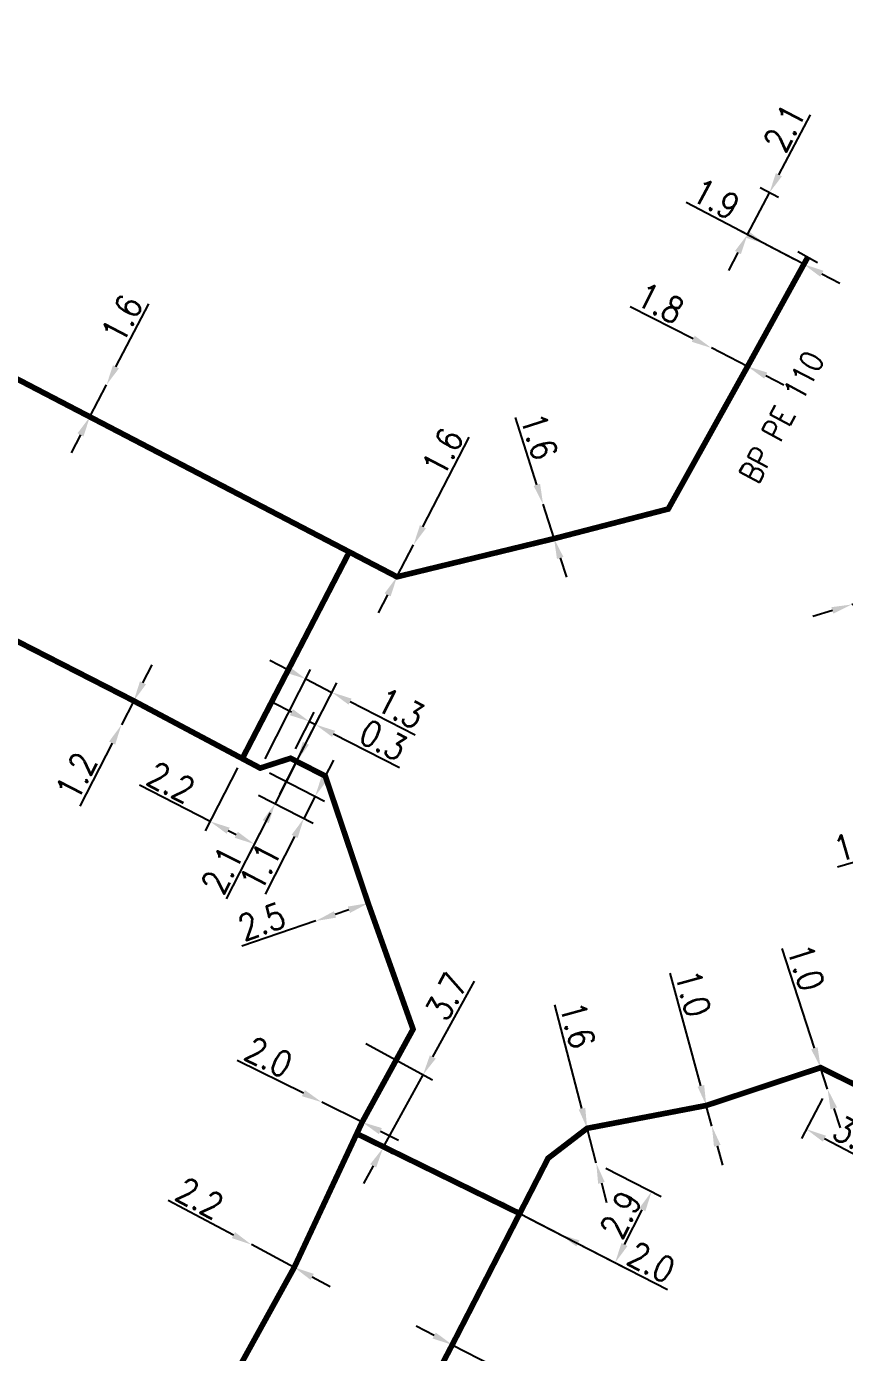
# Model space of a CAD drawing. Header units: millimetres. Extents: x 185000 to 186000, y 127990 to 129010.
# Drawn here: x 185575.7 to 185612, y 128663.9 to 128722.7 of the extents above; entities that cross this region are included whole.
import ezdxf
from ezdxf.enums import TextEntityAlignment as Align

# ---------------------------------------------------------------- set-up
doc = ezdxf.new("R2010")
doc.units = ezdxf.units.MM
doc.header["$PDMODE"] = 34
doc.linetypes.add('L_25_PE', pattern=[2000, 1000, 1000])
doc.layers.get('0').update_dxf_attribs({"linetype": 'CONTINUOUS'})
doc.layers.get('DEFPOINTS').update_dxf_attribs({"linetype": 'CONTINUOUS'})
doc.layers.add('L_150', color=1, linetype='CONTINUOUS')
doc.layers.add('L_340', color=7, linetype='CONTINUOUS')
doc.styles.get("Standard").update_dxf_attribs({"font": 'romans.shx', "width": 0.85})
doc.dimstyles.get("Standard").update_dxf_attribs({"dimtxt": 1.5, "dimasz": 1.2, "dimexe": 0.625, "dimexo": 0.625, "dimgap": 0.25, "dimtad": 1, "dimdec": 1, "dimzin": 0, "dimdsep": 46, "dimtxsty": 'Standard', "dimcen": -0.5, "dimadec": 0, "dimazin": 0, "dimtfac": 1, "dimtdec": 1, "dimtmove": 0, "dimatfit": 3, "dimfxl": 0, "dimtolj": 1, "dimtzin": 0, "dimarcsym": 0})

# ---------------------------------------------------------------- blocks, each defined once
blk = doc.blocks.new('*D950')
at = {"layer": 'DEFPOINTS', "color": 0, "linetype": 'Continuous', "transparency": 16777216}
for p in [(185611.236, 128675.558), (185615.783, 128675.902), (185610.302, 128673.778)]:
    blk.add_point(p, dxfattribs=at)
at = {"layer": 'L_150', "color": 0, "linetype": 'Continuous', "lineweight": -2, "transparency": 16777216}
for p, q in [((185611.018, 128675.143), (185610.084, 128673.363)), ((185615.565, 128675.487), (185613.507, 128671.566)), ((185612.928, 128672.399), (185611.098, 128673.359))]:
    blk.add_line(p, q, dxfattribs=at)
at = {"layer": 'L_150', "color": 0, "linetype": 'Continuous', "transparency": 16777216}
for points in [[(185611.168, 128673.492), (185611.029, 128673.227), (185610.302, 128673.778)], [(185612.998, 128672.532), (185612.858, 128672.266), (185613.725, 128671.981)]]:
    blk.add_solid(points, dxfattribs=at)
at = {"layer": 'L_150', "color": 0, "linetype": 'Continuous', "transparency": 16777216, "insert": (185612.529, 128673.455), "char_height": 1.125, "attachment_point": 5, "rotation": 332.30192}
blk.add_mtext('\\A1;3.9', dxfattribs=at)
blk = doc.blocks.new('*D952')
at = {"layer": 'DEFPOINTS', "color": 0, "linetype": 'Continuous', "transparency": 16777216}
for p in [(185617.296, 128687.02), (185617.296, 128687.02), (185615.566, 128686.521)]:
    blk.add_point(p, dxfattribs=at)
at = {"layer": 'L_150', "color": 0, "linetype": 'Continuous', "lineweight": -2, "transparency": 16777216}
for p, q in [((185618.161, 128687.269), (185619.025, 128687.518)), ((185617.296, 128687.02), (185615.566, 128686.521)), ((185614.701, 128686.272), (185611.682, 128685.403))]:
    blk.add_line(p, q, dxfattribs=at)
at = {"layer": 'L_150', "color": 0, "linetype": 'Continuous', "transparency": 16777216}
for points in [[(185618.119, 128687.413), (185618.202, 128687.125), (185617.296, 128687.02)], [(185614.66, 128686.416), (185614.743, 128686.128), (185615.566, 128686.521)]]:
    blk.add_solid(points, dxfattribs=at)
at = {"layer": 'L_150', "color": 0, "linetype": 'Continuous', "transparency": 16777216, "insert": (185612.552, 128686.434), "char_height": 1.125, "attachment_point": 5, "rotation": 16.06718}
blk.add_mtext('\\A1;1.8', dxfattribs=at)
blk = doc.blocks.new('*D953')
at = {"layer": 'DEFPOINTS', "color": 0, "linetype": 'Continuous', "transparency": 16777216}
for p in [(185614.031, 128697.566), (185614.031, 128697.566), (185612.31, 128697.04)]:
    blk.add_point(p, dxfattribs=at)
at = {"layer": 'L_150', "color": 0, "linetype": 'Continuous', "lineweight": -2, "transparency": 16777216}
for p, q in [((185614.892, 128697.829), (185617.897, 128698.747)), ((185612.31, 128697.04), (185614.031, 128697.566)), ((185611.449, 128696.777), (185610.588, 128696.514))]:
    blk.add_line(p, q, dxfattribs=at)
at = {"layer": 'L_150', "color": 0, "linetype": 'Continuous', "transparency": 16777216}
for points in [[(185614.848, 128697.972), (185614.936, 128697.685), (185614.031, 128697.566)], [(185611.405, 128696.92), (185611.493, 128696.633), (185612.31, 128697.04)]]:
    blk.add_solid(points, dxfattribs=at)
at = {"layer": 'L_150', "color": 0, "linetype": 'Continuous', "transparency": 16777216, "insert": (185616.606, 128699.137), "char_height": 1.125, "attachment_point": 5, "rotation": 16.99381}
blk.add_mtext('\\A1;1.8', dxfattribs=at)
blk = doc.blocks.new('*D962')
at = {"layer": 'DEFPOINTS', "color": 0, "linetype": 'Continuous', "transparency": 16777216}
for p in [(185610.929, 128676.51), (185611.236, 128675.558), (185611.236, 128675.558)]:
    blk.add_point(p, dxfattribs=at)
at = {"layer": 'L_150', "color": 0, "linetype": 'Continuous', "lineweight": -2, "transparency": 16777216}
for p, q in [((185610.653, 128677.367), (185609.225, 128681.794)), ((185611.236, 128675.558), (185610.929, 128676.51)), ((185611.513, 128674.702), (185611.789, 128673.845))]:
    blk.add_line(p, q, dxfattribs=at)
at = {"layer": 'L_150', "color": 0, "linetype": 'Continuous', "transparency": 16777216}
for points in [[(185610.796, 128677.413), (185610.51, 128677.321), (185610.929, 128676.51)], [(185611.655, 128674.748), (185611.37, 128674.656), (185611.236, 128675.558)]]:
    blk.add_solid(points, dxfattribs=at)
at = {"layer": 'L_150', "color": 0, "linetype": 'Continuous', "transparency": 16777216, "insert": (185610.283, 128680.958), "char_height": 1.125, "attachment_point": 5, "rotation": 287.87891}
blk.add_mtext('\\A1;1.0', dxfattribs=at)
blk = doc.blocks.new('*D963')
at = {"layer": 'DEFPOINTS', "color": 0, "linetype": 'Continuous', "transparency": 16777216}
for p in [(185605.861, 128674.832), (185606.112, 128673.915), (185606.112, 128673.915)]:
    blk.add_point(p, dxfattribs=at)
at = {"layer": 'L_150', "color": 0, "linetype": 'Continuous', "lineweight": -2, "transparency": 16777216}
for p, q in [((185605.623, 128675.7), (185604.258, 128680.69)), ((185606.112, 128673.915), (185605.861, 128674.832)), ((185606.349, 128673.047), (185606.587, 128672.179))]:
    blk.add_line(p, q, dxfattribs=at)
at = {"layer": 'L_150', "color": 0, "linetype": 'Continuous', "transparency": 16777216}
for points in [[(185605.768, 128675.739), (185605.479, 128675.66), (185605.861, 128674.832)], [(185606.494, 128673.087), (185606.204, 128673.008), (185606.112, 128673.915)]]:
    blk.add_solid(points, dxfattribs=at)
at = {"layer": 'L_150', "color": 0, "linetype": 'Continuous', "transparency": 16777216, "insert": (185605.278, 128679.806), "char_height": 1.125, "attachment_point": 5, "rotation": 285.29958}
blk.add_mtext('\\A1;1.0', dxfattribs=at)
blk = doc.blocks.new('*D964')
at = {"layer": 'DEFPOINTS', "color": 0, "linetype": 'Continuous', "transparency": 16777216}
for p in [(185600.582, 128673.82), (185600.987, 128672.272), (185600.987, 128672.272)]:
    blk.add_point(p, dxfattribs=at)
at = {"layer": 'L_150', "color": 0, "linetype": 'Continuous', "lineweight": -2, "transparency": 16777216}
for p, q in [((185600.354, 128674.691), (185599.15, 128679.292)), ((185600.987, 128672.272), (185600.582, 128673.82)), ((185601.215, 128671.402), (185601.443, 128670.531))]:
    blk.add_line(p, q, dxfattribs=at)
at = {"layer": 'L_150', "color": 0, "linetype": 'Continuous', "transparency": 16777216}
for points in [[(185600.499, 128674.729), (185600.209, 128674.653), (185600.582, 128673.82)], [(185601.36, 128671.44), (185601.07, 128671.364), (185600.987, 128672.272)]]:
    blk.add_solid(points, dxfattribs=at)
at = {"layer": 'L_150', "color": 0, "linetype": 'Continuous', "transparency": 16777216, "insert": (185600.159, 128678.397), "char_height": 1.125, "attachment_point": 5, "rotation": 284.66763}
blk.add_mtext('\\A1;1.6', dxfattribs=at)
blk = doc.blocks.new('*D965')
at = {"layer": 'DEFPOINTS', "color": 0, "linetype": 'Continuous', "transparency": 16777216}
for p in [(185597.593, 128670.042), (185599.372, 128669.128), (185599.372, 128669.128)]:
    blk.add_point(p, dxfattribs=at)
at = {"layer": 'L_150', "color": 0, "linetype": 'Continuous', "lineweight": -2, "transparency": 16777216}
for p, q in [((185596.792, 128670.453), (185595.991, 128670.864)), ((185597.593, 128670.042), (185599.372, 128669.128)), ((185600.172, 128668.716), (185604.146, 128666.675))]:
    blk.add_line(p, q, dxfattribs=at)
at = {"layer": 'L_150', "color": 0, "linetype": 'Continuous', "transparency": 16777216}
for points in [[(185596.861, 128670.586), (185596.723, 128670.319), (185597.593, 128670.042)], [(185600.241, 128668.85), (185600.104, 128668.583), (185599.372, 128669.128)]]:
    blk.add_solid(points, dxfattribs=at)
at = {"layer": 'L_150', "color": 0, "linetype": 'Continuous', "transparency": 16777216, "insert": (185603.431, 128667.885), "char_height": 1.125, "attachment_point": 5, "rotation": 332.8104}
blk.add_mtext('\\A1;2.0', dxfattribs=at)
blk = doc.blocks.new('*D966')
at = {"layer": 'DEFPOINTS', "color": 0, "linetype": 'Continuous', "transparency": 16777216}
for p in [(185594.604, 128664.223), (185596.383, 128663.309), (185596.383, 128663.309)]:
    blk.add_point(p, dxfattribs=at)
at = {"layer": 'L_150', "color": 0, "linetype": 'Continuous', "lineweight": -2, "transparency": 16777216}
for p, q in [((185593.803, 128664.634), (185593.003, 128665.046)), ((185594.604, 128664.223), (185596.383, 128663.309)), ((185597.183, 128662.898), (185600.099, 128661.4))]:
    blk.add_line(p, q, dxfattribs=at)
at = {"layer": 'L_150', "color": 0, "linetype": 'Continuous', "transparency": 16777216}
for points in [[(185593.872, 128664.768), (185593.735, 128664.501), (185594.604, 128664.223)], [(185597.252, 128663.031), (185597.115, 128662.765), (185596.383, 128663.309)]]:
    blk.add_solid(points, dxfattribs=at)
at = {"layer": 'L_150', "color": 0, "linetype": 'Continuous', "transparency": 16777216, "insert": (185599.384, 128662.611), "char_height": 1.125, "attachment_point": 5, "rotation": 332.81028}
blk.add_mtext('\\A1;2.0', dxfattribs=at)
blk = doc.blocks.new('*D981')
at = {"layer": 'DEFPOINTS', "color": 0, "linetype": 'Continuous', "transparency": 16777216}
for p in [(185585.703, 128668.663), (185585.703, 128668.663), (185587.603, 128667.656)]:
    blk.add_point(p, dxfattribs=at)
at = {"layer": 'L_150', "color": 0, "linetype": 'Continuous', "lineweight": -2, "transparency": 16777216}
for p, q in [((185584.908, 128669.085), (185582.012, 128670.62)), ((185587.603, 128667.656), (185585.703, 128668.663)), ((185588.398, 128667.235), (185589.194, 128666.813))]:
    blk.add_line(p, q, dxfattribs=at)
at = {"layer": 'L_150', "color": 0, "linetype": 'Continuous', "transparency": 16777216}
for points in [[(185584.979, 128669.217), (185584.838, 128668.952), (185585.703, 128668.663)], [(185588.469, 128667.367), (185588.328, 128667.102), (185587.603, 128667.656)]]:
    blk.add_solid(points, dxfattribs=at)
at = {"layer": 'L_150', "color": 0, "linetype": 'Continuous', "transparency": 16777216, "insert": (185583.414, 128670.726), "char_height": 1.125, "attachment_point": 5, "rotation": 332.07354}
blk.add_mtext('\\A1;2.2', dxfattribs=at)
blk = doc.blocks.new('*D982')
at = {"layer": 'DEFPOINTS', "color": 0, "linetype": 'Continuous', "transparency": 16777216}
for p in [(185588.819, 128674.979), (185588.819, 128674.979), (185590.612, 128674.095)]:
    blk.add_point(p, dxfattribs=at)
at = {"layer": 'L_150', "color": 0, "linetype": 'Continuous', "lineweight": -2, "transparency": 16777216}
for p, q in [((185588.011, 128675.377), (185585.071, 128676.828)), ((185590.612, 128674.095), (185588.819, 128674.979)), ((185591.419, 128673.696), (185592.227, 128673.298))]:
    blk.add_line(p, q, dxfattribs=at)
at = {"layer": 'L_150', "color": 0, "linetype": 'Continuous', "transparency": 16777216}
for points in [[(185588.078, 128675.512), (185587.945, 128675.243), (185588.819, 128674.979)], [(185591.486, 128673.831), (185591.353, 128673.562), (185590.612, 128674.095)]]:
    blk.add_solid(points, dxfattribs=at)
at = {"layer": 'L_150', "color": 0, "linetype": 'Continuous', "transparency": 16777216, "insert": (185586.469, 128676.974), "char_height": 1.125, "attachment_point": 5, "rotation": 333.74702}
blk.add_mtext('\\A1;2.0', dxfattribs=at)
blk = doc.blocks.new('*D983')
at = {"layer": 'DEFPOINTS', "color": 0, "linetype": 'Continuous', "transparency": 16777216}
for p in [(185590.877, 128683.797), (185588.557, 128683.01), (185588.557, 128683.01)]:
    blk.add_point(p, dxfattribs=at)
at = {"layer": 'L_150', "color": 0, "linetype": 'Continuous', "lineweight": -2, "transparency": 16777216}
for p, q in [((185590.025, 128683.508), (185589.41, 128683.299)), ((185588.557, 128683.01), (185585.276, 128681.896))]:
    blk.add_line(p, q, dxfattribs=at)
at = {"layer": 'L_150', "color": 0, "linetype": 'Continuous', "transparency": 16777216}
for points in [[(185589.977, 128683.65), (185590.073, 128683.366), (185590.877, 128683.797)], [(185589.361, 128683.441), (185589.458, 128683.157), (185588.557, 128683.01)]]:
    blk.add_solid(points, dxfattribs=at)
at = {"layer": 'L_150', "color": 0, "linetype": 'Continuous', "transparency": 16777216, "insert": (185586.161, 128682.989), "char_height": 1.125, "attachment_point": 5, "rotation": 18.74578}
blk.add_mtext('\\A1;2.5', dxfattribs=at)
blk = doc.blocks.new('*D984')
at = {"layer": 'DEFPOINTS', "color": 0, "linetype": 'Continuous', "transparency": 16777216}
for p in [(185585.3, 128690.209), (185586.751, 128688.215), (185585.832, 128686.421)]:
    blk.add_point(p, dxfattribs=at)
at = {"layer": 'L_150', "color": 0, "linetype": 'Continuous', "lineweight": -2, "transparency": 16777216}
for p, q in [((185585.086, 128689.792), (185583.66, 128687.006)), ((185583.874, 128687.423), (185580.739, 128689.027)), ((185586.537, 128687.798), (185585.619, 128686.004)), ((185585.031, 128686.831), (185584.675, 128687.013))]:
    blk.add_line(p, q, dxfattribs=at)
at = {"layer": 'L_150', "color": 0, "linetype": 'Continuous', "transparency": 16777216}
for points in [[(185584.743, 128687.147), (185584.607, 128686.88), (185583.874, 128687.423)], [(185585.099, 128686.964), (185584.963, 128686.697), (185585.832, 128686.421)]]:
    blk.add_solid(points, dxfattribs=at)
at = {"layer": 'L_150', "color": 0, "linetype": 'Continuous', "transparency": 16777216, "insert": (185582.14, 128689.153), "char_height": 1.125, "attachment_point": 5, "rotation": 332.89821}
blk.add_mtext('\\A1;2.2', dxfattribs=at)
blk = doc.blocks.new('*D985')
at = {"layer": 'DEFPOINTS', "color": 0, "linetype": 'Continuous', "transparency": 16777216}
for p in [(185587.707, 128690.085), (185586.751, 128688.215), (185586.751, 128688.215)]:
    blk.add_point(p, dxfattribs=at)
at = {"layer": 'L_150', "color": 0, "linetype": 'Continuous', "lineweight": -2, "transparency": 16777216}
for p, q in [((185588.117, 128690.886), (185588.527, 128691.687)), ((185587.707, 128690.085), (185586.751, 128688.215)), ((185586.341, 128687.414), (185584.588, 128683.989))]:
    blk.add_line(p, q, dxfattribs=at)
at = {"layer": 'L_150', "color": 0, "linetype": 'Continuous', "transparency": 16777216}
for points in [[(185587.984, 128690.954), (185588.251, 128690.818), (185587.707, 128690.085)], [(185586.207, 128687.482), (185586.474, 128687.346), (185586.751, 128688.215)]]:
    blk.add_solid(points, dxfattribs=at)
at = {"layer": 'L_150', "color": 0, "linetype": 'Continuous', "transparency": 16777216, "insert": (185584.4, 128685.268), "char_height": 1.125, "attachment_point": 5, "rotation": 62.89821}
blk.add_mtext('\\A1;2.1', dxfattribs=at)
blk = doc.blocks.new('*D986')
at = {"layer": 'DEFPOINTS', "color": 0, "linetype": 'Continuous', "transparency": 16777216}
for p in [(185588.543, 128691.718), (185587.441, 128690.224), (185586.751, 128688.215)]:
    blk.add_point(p, dxfattribs=at)
at = {"layer": 'L_150', "color": 0, "linetype": 'Continuous', "lineweight": -2, "transparency": 16777216}
for p, q in [((185587.475, 128692.265), (185586.674, 128692.675)), ((185586.964, 128688.633), (185588.757, 128692.135)), ((185587.655, 128690.641), (185588.49, 128692.272)), ((185588.276, 128691.855), (185588.543, 128691.718)), ((185589.344, 128691.308), (185592.263, 128689.814))]:
    blk.add_line(p, q, dxfattribs=at)
at = {"layer": 'L_150', "color": 0, "linetype": 'Continuous', "transparency": 16777216}
for points in [[(185587.543, 128692.398), (185587.407, 128692.131), (185588.276, 128691.855)], [(185589.413, 128691.441), (185589.276, 128691.174), (185588.543, 128691.718)]]:
    blk.add_solid(points, dxfattribs=at)
at = {"layer": 'L_150', "color": 0, "linetype": 'Continuous', "transparency": 16777216, "insert": (185591.546, 128691.024), "char_height": 1.125, "attachment_point": 5, "rotation": 332.89821}
blk.add_mtext('\\A1;0.3', dxfattribs=at)
blk = doc.blocks.new('*D987')
at = {"layer": 'DEFPOINTS', "color": 0, "linetype": 'Continuous', "transparency": 16777216}
for p in [(185580.489, 128692.768), (185579.942, 128691.7), (185579.942, 128691.7)]:
    blk.add_point(p, dxfattribs=at)
at = {"layer": 'L_150', "color": 0, "linetype": 'Continuous', "lineweight": -2, "transparency": 16777216}
for p, q in [((185580.899, 128693.569), (185581.309, 128694.37)), ((185580.489, 128692.768), (185579.942, 128691.7)), ((185579.532, 128690.898), (185578.101, 128688.101))]:
    blk.add_line(p, q, dxfattribs=at)
at = {"layer": 'L_150', "color": 0, "linetype": 'Continuous', "transparency": 16777216}
for points in [[(185580.766, 128693.637), (185581.033, 128693.501), (185580.489, 128692.768)], [(185579.399, 128690.967), (185579.666, 128690.83), (185579.942, 128691.7)]]:
    blk.add_solid(points, dxfattribs=at)
at = {"layer": 'L_150', "color": 0, "linetype": 'Continuous', "transparency": 16777216, "insert": (185577.944, 128689.441), "char_height": 1.125, "attachment_point": 5, "rotation": 62.89842}
blk.add_mtext('\\A1;1.2', dxfattribs=at)
blk = doc.blocks.new('*D1002')
at = {"layer": 'DEFPOINTS', "color": 0, "linetype": 'Continuous', "transparency": 16777216}
for p in [(185579.284, 128706.776), (185579.284, 128706.776), (185578.545, 128705.357)]:
    blk.add_point(p, dxfattribs=at)
at = {"layer": 'L_150', "color": 0, "linetype": 'Continuous', "lineweight": -2, "transparency": 16777216}
for p, q in [((185579.7, 128707.574), (185581.151, 128710.361)), ((185578.545, 128705.357), (185579.284, 128706.776)), ((185578.13, 128704.559), (185577.714, 128703.761))]:
    blk.add_line(p, q, dxfattribs=at)
at = {"layer": 'L_150', "color": 0, "linetype": 'Continuous', "transparency": 16777216}
for points in [[(185579.567, 128707.644), (185579.833, 128707.505), (185579.284, 128706.776)], [(185577.996, 128704.628), (185578.263, 128704.49), (185578.545, 128705.357)]]:
    blk.add_solid(points, dxfattribs=at)
at = {"layer": 'L_150', "color": 0, "linetype": 'Continuous', "transparency": 16777216, "insert": (185579.968, 128709.713), "char_height": 1.125, "attachment_point": 5, "rotation": 62.48966}
blk.add_mtext('\\A1;1.6', dxfattribs=at)
blk = doc.blocks.new('*D1003')
at = {"layer": 'DEFPOINTS', "color": 0, "linetype": 'Continuous', "transparency": 16777216}
for p in [(185592.891, 128699.688), (185592.891, 128699.688), (185592.155, 128698.267)]:
    blk.add_point(p, dxfattribs=at)
at = {"layer": 'L_150', "color": 0, "linetype": 'Continuous', "lineweight": -2, "transparency": 16777216}
for p, q in [((185593.305, 128700.487), (185595.361, 128704.458)), ((185592.155, 128698.267), (185592.891, 128699.688)), ((185591.741, 128697.468), (185591.328, 128696.669))]:
    blk.add_line(p, q, dxfattribs=at)
at = {"layer": 'L_150', "color": 0, "linetype": 'Continuous', "transparency": 16777216}
for points in [[(185593.172, 128700.556), (185593.438, 128700.418), (185592.891, 128699.688)], [(185591.608, 128697.537), (185591.875, 128697.399), (185592.155, 128698.267)]]:
    blk.add_solid(points, dxfattribs=at)
at = {"layer": 'L_150', "color": 0, "linetype": 'Continuous', "transparency": 16777216, "insert": (185594.18, 128703.807), "char_height": 1.125, "attachment_point": 5, "rotation": 62.62346}
blk.add_mtext('\\A1;1.6', dxfattribs=at)
blk = doc.blocks.new('*D1004')
at = {"layer": 'DEFPOINTS', "color": 0, "linetype": 'Continuous', "transparency": 16777216}
for p in [(185598.629, 128701.484), (185598.629, 128701.484), (185599.115, 128699.96)]:
    blk.add_point(p, dxfattribs=at)
at = {"layer": 'L_150', "color": 0, "linetype": 'Continuous', "lineweight": -2, "transparency": 16777216}
for p, q in [((185598.355, 128702.342), (185597.401, 128705.335)), ((185599.115, 128699.96), (185598.629, 128701.484)), ((185599.388, 128699.103), (185599.662, 128698.245))]:
    blk.add_line(p, q, dxfattribs=at)
at = {"layer": 'L_150', "color": 0, "linetype": 'Continuous', "transparency": 16777216}
for points in [[(185598.498, 128702.387), (185598.212, 128702.296), (185598.629, 128701.484)], [(185599.531, 128699.148), (185599.245, 128699.057), (185599.115, 128699.96)]]:
    blk.add_solid(points, dxfattribs=at)
at = {"layer": 'L_150', "color": 0, "linetype": 'Continuous', "transparency": 16777216, "insert": (185598.456, 128704.495), "char_height": 1.125, "attachment_point": 5, "rotation": 287.687}
blk.add_mtext('\\A1;1.6', dxfattribs=at)
blk = doc.blocks.new('*D1005')
at = {"layer": 'DEFPOINTS', "color": 0, "linetype": 'Continuous', "transparency": 16777216}
for p in [(185606.088, 128708.41), (185606.088, 128708.41), (185607.693, 128707.594)]:
    blk.add_point(p, dxfattribs=at)
at = {"layer": 'L_150', "color": 0, "linetype": 'Continuous', "lineweight": -2, "transparency": 16777216}
for p, q in [((185605.286, 128708.817), (185602.485, 128710.24)), ((185607.693, 128707.594), (185606.088, 128708.41)), ((185608.495, 128707.187), (185609.298, 128706.779))]:
    blk.add_line(p, q, dxfattribs=at)
at = {"layer": 'L_150', "color": 0, "linetype": 'Continuous', "transparency": 16777216}
for points in [[(185605.354, 128708.951), (185605.218, 128708.684), (185606.088, 128708.41)], [(185608.563, 128707.321), (185608.428, 128707.053), (185607.693, 128707.594)]]:
    blk.add_solid(points, dxfattribs=at)
at = {"layer": 'L_150', "color": 0, "linetype": 'Continuous', "transparency": 16777216, "insert": (185603.824, 128710.401), "char_height": 1.125, "attachment_point": 5, "rotation": 333.06881}
blk.add_mtext('\\A1;1.8', dxfattribs=at)
blk = doc.blocks.new('L_340_07')
at = {"color": 0, "linetype": 'Continuous', "const_width": 0.25, "flags": 128}
blk.add_lwpolyline([(0, 0), (0.35, 0)], dxfattribs=at)
at = {"color": 0, "linetype": 'Continuous', "flags": 128}
blk.add_lwpolyline([(0.35, -0.5), (0.35, 0.5)], dxfattribs=at)
at = {"color": 0, "linetype": 'Continuous', "width": 0.75, "flags": 3}
for tag, p in [('DEF_LEG', (0.723, -3.465)), ('DEF_COUP', (0.723, -5.965)), ('DEF_TYPE', (0.723, -8.465))]:
    blk.add_attdef(tag, text='', height=1.2, dxfattribs=at).set_placement(p, align=Align.MIDDLE)
blk = doc.blocks.new('*D87')
at = {"layer": 'DEFPOINTS', "color": 0, "linetype": 'Continuous', "transparency": 16777216}
for p in [(185600.987, 128672.272), (185603.439, 128671.013), (185597.593, 128670.042)]:
    blk.add_point(p, dxfattribs=at)
at = {"layer": 'L_150', "color": 0, "linetype": 'Continuous', "lineweight": -2, "transparency": 16777216}
for p, q in [((185601.404, 128672.058), (185603.856, 128670.798)), ((185598.009, 128669.827), (185602.241, 128667.654)), ((185602.235, 128668.668), (185603.028, 128670.212))]:
    blk.add_line(p, q, dxfattribs=at)
at = {"layer": 'L_150', "color": 0, "linetype": 'Continuous', "transparency": 16777216}
for points in [[(185602.895, 128670.281), (185603.161, 128670.143), (185603.439, 128671.013)], [(185602.102, 128668.737), (185602.369, 128668.6), (185601.824, 128667.868)]]:
    blk.add_solid(points, dxfattribs=at)
at = {"layer": 'L_150', "color": 0, "linetype": 'Continuous', "transparency": 16777216, "insert": (185602.074, 128669.997), "char_height": 1.125, "attachment_point": 5, "rotation": 62.8104}
blk.add_mtext('\\A1;2.9', dxfattribs=at)
blk = doc.blocks.new('*D231')
at = {"layer": 'DEFPOINTS', "color": 0, "linetype": 'Continuous', "transparency": 16777216}
for p in [(185608.662, 128715.294), (185609.482, 128714.863), (185610.186, 128712.119)]:
    blk.add_point(p, dxfattribs=at)
at = {"layer": 'L_340', "color": 0, "linetype": 'Continuous', "lineweight": -2, "transparency": 16777216}
for p, q in [((185609.081, 128716.09), (185610.48, 128718.75)), ((185609.067, 128715.081), (185608.247, 128715.512)), ((185607.685, 128713.435), (185608.662, 128715.294)), ((185609.771, 128712.338), (185607.27, 128713.653)), ((185607.266, 128712.639), (185606.847, 128711.842))]:
    blk.add_line(p, q, dxfattribs=at)
at = {"layer": 'L_340', "color": 0, "linetype": 'Continuous', "transparency": 16777216}
for points in [[(185608.948, 128716.16), (185609.214, 128716.021), (185608.662, 128715.294)], [(185607.133, 128712.709), (185607.398, 128712.569), (185607.685, 128713.435)]]:
    blk.add_solid(points, dxfattribs=at)
at = {"layer": 'L_340', "color": 0, "linetype": 'Continuous', "transparency": 16777216, "insert": (185609.326, 128718.168), "char_height": 1.125, "attachment_point": 5, "rotation": 62.25683}
blk.add_mtext('\\A1;2.1', dxfattribs=at)
blk = doc.blocks.new('*D232')
at = {"layer": 'DEFPOINTS', "color": 0, "linetype": 'Continuous', "transparency": 16777216}
for p in [(185608.505, 128713.004), (185608.505, 128713.004), (185610.186, 128712.119)]:
    blk.add_point(p, dxfattribs=at)
at = {"layer": 'L_340', "color": 0, "linetype": 'Continuous', "lineweight": -2, "transparency": 16777216}
for p, q in [((185607.708, 128713.423), (185604.968, 128714.864)), ((185610.186, 128712.119), (185608.505, 128713.004)), ((185610.983, 128711.7), (185611.779, 128711.282))]:
    blk.add_line(p, q, dxfattribs=at)
at = {"layer": 'L_340', "color": 0, "linetype": 'Continuous', "transparency": 16777216}
for points in [[(185607.778, 128713.556), (185607.638, 128713.29), (185608.505, 128713.004)], [(185611.053, 128711.833), (185610.913, 128711.568), (185610.186, 128712.119)]]:
    blk.add_solid(points, dxfattribs=at)
at = {"layer": 'L_340', "color": 0, "linetype": 'Continuous', "transparency": 16777216, "insert": (185606.289, 128715.017), "char_height": 1.125, "attachment_point": 5, "rotation": 332.25683}
blk.add_mtext('\\A1;1.9', dxfattribs=at)
blk = doc.blocks.new('*D238')
at = {"layer": 'DEFPOINTS', "color": 0, "linetype": 'Continuous', "transparency": 16777216}
for p in [(185589.273, 128693.145), (185586.094, 128689.787), (185586.751, 128688.215)]:
    blk.add_point(p, dxfattribs=at)
at = {"layer": 'L_150', "color": 0, "linetype": 'Continuous', "lineweight": -2, "transparency": 16777216}
for p, q in [((185587.315, 128694.147), (185586.514, 128694.557)), ((185586.308, 128690.204), (185588.33, 128694.154)), ((185586.964, 128688.633), (185589.487, 128693.562)), ((185588.116, 128693.737), (185589.273, 128693.145)), ((185590.074, 128692.735), (185592.966, 128691.255))]:
    blk.add_line(p, q, dxfattribs=at)
at = {"layer": 'L_150', "color": 0, "linetype": 'Continuous', "transparency": 16777216}
for points in [[(185587.383, 128694.281), (185587.247, 128694.013), (185588.116, 128693.737)], [(185590.143, 128692.868), (185590.006, 128692.601), (185589.273, 128693.145)]]:
    blk.add_solid(points, dxfattribs=at)
at = {"layer": 'L_150', "color": 0, "linetype": 'Continuous', "transparency": 16777216, "insert": (185592.309, 128692.433), "char_height": 1.125, "attachment_point": 5, "rotation": 332.89821}
blk.add_mtext('\\A1;1.3', dxfattribs=at)
blk = doc.blocks.new('*D239')
at = {"layer": 'DEFPOINTS', "color": 0, "linetype": 'Continuous', "transparency": 16777216}
for p in [(185586.094, 128689.787), (185585.593, 128688.808), (185588.03, 128687.56)]:
    blk.add_point(p, dxfattribs=at)
at = {"layer": 'L_150', "color": 0, "linetype": 'Continuous', "lineweight": -2, "transparency": 16777216}
for p, q in [((185588.942, 128689.341), (185589.352, 128690.142)), ((185586.512, 128689.573), (185588.949, 128688.326)), ((185586.011, 128688.594), (185588.448, 128687.347)), ((185588.531, 128688.54), (185588.03, 128687.56)), ((185587.62, 128686.759), (185586.313, 128684.205))]:
    blk.add_line(p, q, dxfattribs=at)
at = {"layer": 'L_150', "color": 0, "linetype": 'Continuous', "transparency": 16777216}
for points in [[(185588.808, 128689.409), (185589.075, 128689.272), (185588.531, 128688.54)], [(185587.487, 128686.828), (185587.754, 128686.691), (185588.03, 128687.56)]]:
    blk.add_solid(points, dxfattribs=at)
at = {"layer": 'L_150', "color": 0, "linetype": 'Continuous', "transparency": 16777216, "insert": (185586.094, 128685.423), "char_height": 1.125, "attachment_point": 5, "rotation": 62.89821}
blk.add_mtext('\\A1;1.1', dxfattribs=at)
blk = doc.blocks.new('*D240')
at = {"layer": 'DEFPOINTS', "color": 0, "linetype": 'Continuous', "transparency": 16777216}
for p in [(185590.364, 128677.805), (185593.31, 128676.193), (185590.373, 128673.582)]:
    blk.add_point(p, dxfattribs=at)
at = {"layer": 'L_150', "color": 0, "linetype": 'Continuous', "lineweight": -2, "transparency": 16777216}
for p, q in [((185593.742, 128676.983), (185595.584, 128680.35)), ((185590.775, 128677.58), (185593.722, 128675.968)), ((185591.535, 128672.947), (185593.31, 128676.193)), ((185590.784, 128673.358), (185591.946, 128672.722)), ((185591.103, 128672.157), (185590.671, 128671.368))]:
    blk.add_line(p, q, dxfattribs=at)
at = {"layer": 'L_150', "color": 0, "linetype": 'Continuous', "transparency": 16777216}
for points in [[(185593.611, 128677.055), (185593.874, 128676.911), (185593.31, 128676.193)], [(185590.971, 128672.229), (185591.234, 128672.085), (185591.535, 128672.947)]]:
    blk.add_solid(points, dxfattribs=at)
at = {"layer": 'L_150', "color": 0, "linetype": 'Continuous', "transparency": 16777216, "insert": (185594.355, 128679.666), "char_height": 1.125, "attachment_point": 5, "rotation": 61.32054}
blk.add_mtext('\\A1;3.7', dxfattribs=at)

msp = doc.modelspace()

# ---------------------------------------------------------------- linework, layer by layer
at = {"layer": 'L_150', "linetype": 'L_25_PE', "const_width": 0.25, "flags": 128}
for points in [[(185610.186, 128712.119), (185607.693, 128707.594), (185604.176, 128701.272), (185599.115, 128699.96), (185592.155, 128698.267), (185590.043, 128699.368), (185578.545, 128705.357), (185558.767, 128715.657), (185545.583, 128722.523), (185539.445, 128725.72), (185528.308, 128731.746), (185506.431, 128743.139), (185506.431, 128743.139), (185491.988, 128750.027), (185490.186, 128751.371), (185489.853, 128751.62), (185489.853, 128751.62)], [(185585.3, 128690.209), (185590.043, 128699.368)], [(185590.373, 128673.582), (185597.593, 128670.042)]]:
    msp.add_lwpolyline(points, dxfattribs=at)
for points in [[(185483.29, 128744.397), (185483.523, 128744.161), (185483.756, 128743.925), (185485.27, 128743.053), (185497.217, 128736.222), (185497.217, 128736.222), (185501.308, 128733.97), (185510.169, 128729.335), (185519.054, 128724.746), (185526.582, 128720.891), (185531.625, 128717.99), (185537.991, 128714.795), (185544.334, 128711.556), (185551.989, 128707.466), (185566.727, 128699.924), (185573.844, 128696.168), (185580.489, 128692.768), (185585.3, 128690.209), (185586.094, 128689.787), (185586.094, 128689.787), (185586.094, 128689.787), (185587.441, 128690.224), (185587.707, 128690.085), (185588.978, 128689.435), (185590.877, 128683.797), (185592.868, 128678.213), (185590.612, 128674.095), (185590.373, 128673.582), (185587.603, 128667.656), (185583.202, 128659.675), (185579.299, 128651.951), (185572.023, 128637.748), (185564.768, 128623.953), (185561.684, 128617.804), (185558.668, 128612.258), (185556.73, 128608.696), (185555.891, 128608.389), (185553.333, 128609.116), (185553.333, 128609.116), (185552.994, 128608.831), (185552.502, 128608.418), (185546.959, 128609.863), (185533.245, 128613.376), (185516.404, 128618.145), (185497.605, 128623.622), (185494.73, 128624.483), (185493.581, 128624.828), (185489.917, 128625.927), (185476.502, 128629.72), (185475.305, 128629.999, 0.99044), (185474.223, 128630.234), (185473.583, 128630.371), (185466.571, 128631.873), (185451.312, 128636.19), (185433.488, 128641.118), (185417.445, 128645.429), (185397.033, 128651.879), (185392.162, 128653.376), (185383.302, 128656.098), (185382.257, 128656.42), (185382.257, 128656.42), (185378.665, 128656.86)], [(185564.87, 128606.569), (185565.516, 128604.618), (185565.884, 128603.505), (185567.146, 128602.831), (185570.321, 128601.134), (185571.084, 128599.592), (185574.077, 128597.992), (185585.416, 128591.855), (185591.288, 128588.837), (185602.005, 128582.948), (185612.1, 128578.085), (185620.397, 128573.673), (185628.665, 128569.27, 0.252128), (185630.87, 128569.28), (185632.88, 128570.632), (185635.228, 128572.877), (185636.137, 128573.391), (185636.137, 128573.391), (185638.575, 128575.911), (185642.278, 128579.326), (185642.278, 128579.326), (185647.074, 128583.722), (185658.008, 128594.567), (185676.955, 128612.893), (185690.104, 128625.445), (185690.331, 128625.663), (185690.634, 128626.775), (185691.564, 128628.41), (185691.542, 128629.008), (185691.36, 128632.093), (185690.581, 128635.126), (185690.419, 128635.355), (185689.098, 128636.14), (185685.673, 128638.175), (185680.439, 128640.791), (185675.616, 128643.234), (185670.47, 128645.283), (185665.295, 128647.954), (185662.483, 128649.547), (185659.58, 128650.958), (185652.232, 128654.777), (185647.234, 128657.346), (185642.421, 128659.953), (185636.978, 128662.883), (185625.236, 128668.912), (185618.451, 128672.675), (185615.031, 128674.47), (185610.929, 128676.51), (185605.861, 128674.832), (185600.582, 128673.82), (185600.582, 128673.82), (185598.852, 128672.494), (185597.593, 128670.042), (185594.604, 128664.223), (185592.3, 128659.823), (185589.922, 128655.261), (185586.179, 128647.739), (185582.744, 128641.197), (185579.206, 128634.228), (185575.73, 128627.335), (185572.037, 128620.565), (185568.61, 128613.747), (185566.098, 128608.961), (185564.87, 128606.569)]]:
    msp.add_lwpolyline(points, format="xyb", dxfattribs=at)

# ---------------------------------------------------------------- block references
at = {"layer": 'L_340', "rotation": 61.14677894400677}
msp.add_blockref('L_340_07', (185610.186, 128712.119), dxfattribs=at)

# ---------------------------------------------------------------- texts
at = {"layer": 'L_150', "linetype": 'Continuous', "width": 0.85}
msp.add_text('BP PE 110', height=1, rotation=61.95304, dxfattribs=at).set_placement((185609.201, 128705.348), align=Align.MIDDLE)

# ---------------------------------------------------------------- dimensions: what is measured, and where the dimension line sits
at = {"layer": 'L_150', "linetype": 'Continuous'}
for base, p1, p2, angle, override, picture, middle in [((185606.088, 128708.41), (185607.693, 128707.594), (185606.088, 128708.41), 333.06881, {"dimscale": 0.75}, '*D1005', (185603.484, 128709.733)), ((185579.284, 128706.776), (185578.545, 128705.357), (185579.284, 128706.776), 242.48966, {"dimscale": 0.75}, '*D1002', (185580.634, 128709.367)), ((185598.629, 128701.484), (185599.115, 128699.96), (185598.629, 128701.484), 287.687, {"dimscale": 0.75}, '*D1004', (185597.741, 128704.267)), ((185592.891, 128699.688), (185592.155, 128698.267), (185592.891, 128699.688), 242.62346, {"dimscale": 0.75}, '*D1003', (185594.846, 128703.463)), ((185614.031, 128697.566), (185612.31, 128697.04), (185614.031, 128697.566), 196.99381, {"dimscale": 0.75}, '*D953', (185616.825, 128698.42)), ((185579.942, 128691.7), (185580.489, 128692.768), (185579.942, 128691.7), 62.89842, {"dimscale": 0.75}, '*D987', (185578.612, 128689.099)), ((185589.273, 128693.145), (185586.094, 128689.787), (185586.751, 128688.215), 152.89821, {"dimscale": 0.75}, '*D238', (185591.968, 128691.766)), ((185588.543, 128691.718), (185587.441, 128690.224), (185586.751, 128688.215), 152.89821, {"dimscale": 0.75}, '*D986', (185591.204, 128690.356)), ((185586.751, 128688.215), (185587.707, 128690.085), (185586.751, 128688.215), 62.89821, {"dimscale": 0.75}, '*D985', (185585.067, 128684.926)), ((185585.832, 128686.421), (185585.3, 128690.209), (185586.751, 128688.215), 152.89821, {"dimscale": 0.75}, '*D984', (185581.798, 128688.485)), ((185588.03, 128687.56), (185586.094, 128689.787), (185585.593, 128688.808), 62.89821, {"dimscale": 0.75}, '*D239', (185586.762, 128685.082)), ((185617.296, 128687.02), (185615.566, 128686.521), (185617.296, 128687.02), 196.06718, {"dimscale": 0.75}, '*D952', (185612.759, 128685.713)), ((185588.557, 128683.01), (185590.877, 128683.797), (185588.557, 128683.01), 18.74578, {"dimscale": 0.75}, '*D983', (185586.402, 128682.278)), ((185611.236, 128675.558), (185610.929, 128676.51), (185611.236, 128675.558), 107.87891, {"dimscale": 0.75}, '*D962', (185609.569, 128680.727)), ((185593.31, 128676.193), (185590.373, 128673.582), (185590.364, 128677.805), 241.32054, {"dimscale": 0.75, "dimatfit": 0}, '*D240', (185595.013, 128679.306)), ((185606.112, 128673.915), (185605.861, 128674.832), (185606.112, 128673.915), 105.29958, {"dimscale": 0.75}, '*D963', (185604.554, 128679.608)), ((185600.987, 128672.272), (185600.582, 128673.82), (185600.987, 128672.272), 104.66763, {"dimscale": 0.75}, '*D964', (185599.433, 128678.207)), ((185588.819, 128674.979), (185590.612, 128674.095), (185588.819, 128674.979), 333.74702, {"dimscale": 0.75}, '*D982', (185586.138, 128676.301)), ((185610.302, 128673.778), (185615.783, 128675.902), (185611.236, 128675.558), 332.30192, {"dimscale": 0.75}, '*D950', (185612.181, 128672.791)), ((185585.7035, 128668.6633), (185587.60313, 128667.65637), (185585.7035, 128668.6633), 332.07354, {"dimscale": 0.75}, '*D981', (185583.06232, 128670.0633)), ((185599.372, 128669.128), (185597.593, 128670.042), (185599.372, 128669.128), 152.8104, {"dimscale": 0.75}, '*D965', (185603.088, 128667.218)), ((185596.383, 128663.309), (185594.604, 128664.223), (185596.383, 128663.309), 152.81028, {"dimscale": 0.75}, '*D966', (185599.042, 128661.943))]:
    dim = msp.add_linear_dim(base=base, p1=p1, p2=p2, angle=angle, dimstyle='Standard', override=override, dxfattribs=at)
    dim.commit()
    dim.dimension.update_dxf_attribs({"geometry": picture, "text_midpoint": middle, "dimtype": 160})
dim = msp.add_linear_dim(base=(185603.439, 128671.013), p1=(185597.593, 128670.042), p2=(185600.987, 128672.272), angle=242.8104, text='2.9', dimstyle='Standard', override={"dimscale": 0.75}, dxfattribs=at)
dim.commit()
dim.dimension.update_dxf_attribs({"geometry": '*D87', "text_midpoint": (185602.742, 128669.654), "dimtype": 160})
at = {"layer": 'L_340', "linetype": 'Continuous'}
for base, p2, angle, override, picture, middle in [((185608.662, 128715.294), (185609.482, 128714.863), 242.25683, {"dimscale": 0.75, "dimatfit": 0}, '*D231', (185609.99, 128717.819)), ((185608.505, 128713.004), (185608.505, 128713.004), 332.25683, {"dimscale": 0.75, "dimlfac": 1, "dimlunit": 2, "dimatfit": 0}, '*D232', (185605.94, 128714.353))]:
    dim = msp.add_linear_dim(base=base, p1=(185610.186, 128712.119), p2=p2, angle=angle, dimstyle='Standard', override=override, dxfattribs=at)
    dim.commit()
    dim.dimension.update_dxf_attribs({"geometry": picture, "text_midpoint": middle, "dimtype": 160})

doc.saveas('drawing.dxf')
